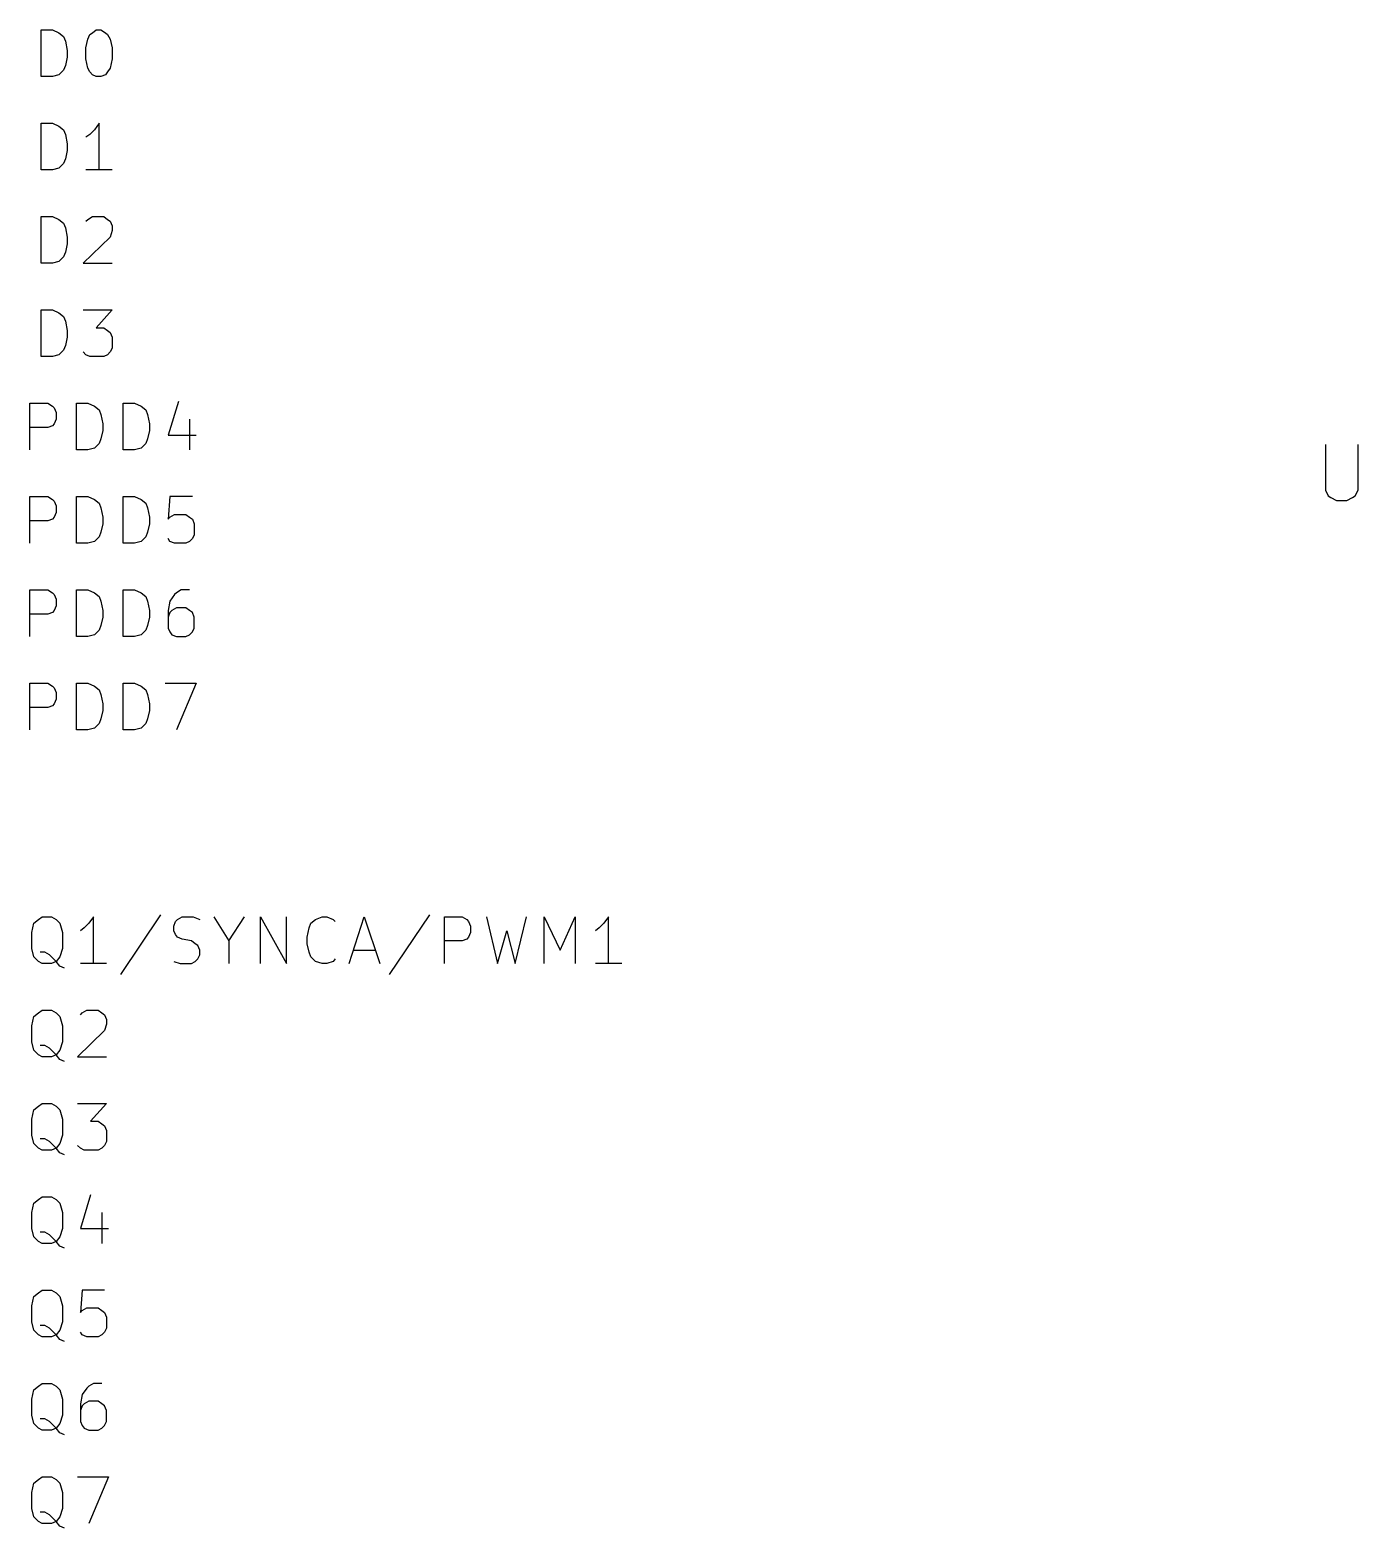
# Model space of a CAD drawing. Extents: x 4000 to 161350, y 4000 to 113000.
# Drawn here: x 68260 to 82490, y 60250 to 76300 of the extents above; entities that cross this region are included whole.
import ezdxf

# ---------------------------------------------------------------- set-up
doc = ezdxf.new("R2010")
doc.units = 0
doc.layers.add('CYAN', color=4, linetype='CONTINUOUS')

msp = doc.modelspace()

# ---------------------------------------------------------------- linework, layer by layer
at = {"layer": 'CYAN'}
for p, q in [((68380, 75800), (68380, 76300)), ((68380, 76300), (68500, 76300)), ((68500, 76300), (68570, 76270)), ((68570, 76270), (68620, 76230)), ((68880, 76200), (68900, 76250)), ((68900, 76250), (68930, 76270)), ((68930, 76270), (68970, 76300)), ((68970, 76300), (69020, 76300)), ((69020, 76300), (69070, 76270)), ((69070, 76270), (69090, 76250)), ((69090, 76250), (69120, 76200)), ((68620, 76230), (68640, 76180)), ((68640, 76180), (68660, 76080)), ((68660, 76080), (68660, 76010)), ((68860, 76110), (68880, 76200)), ((68860, 75990), (68860, 76110)), ((69120, 76200), (69140, 76110)), ((69140, 76110), (69140, 75990)), ((68640, 75920), (68620, 75870)), ((68660, 76010), (68640, 75920)), ((68880, 75890), (68860, 75990)), ((69140, 75990), (69120, 75890)), ((68500, 75800), (68380, 75800)), ((68570, 75820), (68500, 75800)), ((68620, 75870), (68570, 75820)), ((68900, 75850), (68880, 75890)), ((68930, 75820), (68900, 75850)), ((68970, 75800), (68930, 75820)), ((69020, 75800), (68970, 75800)), ((69070, 75820), (69020, 75800)), ((69090, 75850), (69070, 75820)), ((69120, 75890), (69090, 75850)), ((68380, 74800), (68380, 75300)), ((68380, 75300), (68500, 75300)), ((68500, 75300), (68570, 75270)), ((69000, 75300), (68950, 75230)), ((69000, 74800), (69000, 75300)), ((68570, 75270), (68620, 75230)), ((68620, 75230), (68640, 75180)), ((68640, 75180), (68660, 75080)), ((68900, 75180), (68860, 75150)), ((68950, 75230), (68900, 75180)), ((68660, 75010), (68640, 74920)), ((68660, 75080), (68660, 75010)), ((68500, 74800), (68380, 74800)), ((68570, 74820), (68500, 74800)), ((68620, 74870), (68570, 74820)), ((68640, 74920), (68620, 74870)), ((69140, 74800), (68860, 74800)), ((68380, 73800), (68380, 74300)), ((68380, 74300), (68500, 74300)), ((68500, 74300), (68570, 74270)), ((68570, 74270), (68620, 74230)), ((68620, 74230), (68640, 74180)), ((68640, 74180), (68660, 74080)), ((68860, 74250), (68880, 74270)), ((68880, 74270), (68930, 74300)), ((68930, 74300), (69050, 74300)), ((69050, 74300), (69090, 74270)), ((69090, 74270), (69120, 74250)), ((69120, 74250), (69140, 74200)), ((69140, 74200), (69140, 74150)), ((68660, 74010), (68640, 73920)), ((68660, 74080), (68660, 74010)), ((69120, 74080), (68830, 73800)), ((69140, 74150), (69120, 74080)), ((68620, 73870), (68570, 73820)), ((68640, 73920), (68620, 73870)), ((68500, 73800), (68380, 73800)), ((68570, 73820), (68500, 73800)), ((68830, 73800), (69140, 73800)), ((68380, 72800), (68380, 73300)), ((68380, 73300), (68500, 73300)), ((68500, 73300), (68570, 73270)), ((68570, 73270), (68620, 73230)), ((68620, 73230), (68640, 73180)), ((68830, 73300), (69140, 73300)), ((69140, 73300), (68970, 73110)), ((68640, 73180), (68660, 73080)), ((68660, 73080), (68660, 73010)), ((68970, 73110), (69050, 73110)), ((69050, 73110), (69090, 73080)), ((69090, 73080), (69120, 73060)), ((69120, 73060), (69140, 73010)), ((68620, 72870), (68570, 72820)), ((68640, 72920), (68620, 72870)), ((68660, 73010), (68640, 72920)), ((69140, 72890), (69120, 72850)), ((69140, 73010), (69140, 72890)), ((68500, 72800), (68380, 72800)), ((68570, 72820), (68500, 72800)), ((68860, 72820), (68830, 72850)), ((68900, 72800), (68860, 72820)), ((69050, 72800), (68900, 72800)), ((69090, 72820), (69050, 72800)), ((69120, 72850), (69090, 72820)), ((68260, 71800), (68260, 72300)), ((68260, 72300), (68450, 72300)), ((68450, 72300), (68500, 72270)), ((68500, 72270), (68520, 72250)), ((68520, 72250), (68540, 72200)), ((68760, 71800), (68760, 72300)), ((68760, 72300), (68880, 72300)), ((68880, 72300), (68950, 72270)), ((68950, 72270), (69000, 72230)), ((69000, 72230), (69020, 72180)), ((69260, 71800), (69260, 72300)), ((69260, 72300), (69380, 72300)), ((69380, 72300), (69450, 72270)), ((69450, 72270), (69500, 72230)), ((69500, 72230), (69520, 72180)), ((69850, 72320), (69740, 71960)), ((68520, 72080), (68500, 72060)), ((68540, 72130), (68520, 72080)), ((68540, 72200), (68540, 72130)), ((69020, 72180), (69040, 72080)), ((69040, 72080), (69040, 72010)), ((69520, 72180), (69540, 72080)), ((69540, 72080), (69540, 72010)), ((69970, 72130), (69970, 71800)), ((68450, 72040), (68260, 72040)), ((68500, 72060), (68450, 72040)), ((69020, 71920), (69000, 71870)), ((69040, 72010), (69020, 71920)), ((69520, 71920), (69500, 71870)), ((69540, 72010), (69520, 71920)), ((69740, 71960), (70040, 71960)), ((68880, 71800), (68760, 71800)), ((68950, 71820), (68880, 71800)), ((69000, 71870), (68950, 71820)), ((69380, 71800), (69260, 71800)), ((69450, 71820), (69380, 71800)), ((69500, 71870), (69450, 71820)), ((82140, 71860), (82140, 71370)), ((82490, 71370), (82490, 71860)), ((68260, 70800), (68260, 71300)), ((68260, 71300), (68450, 71300)), ((68450, 71300), (68500, 71270)), ((68500, 71270), (68520, 71250)), ((68760, 70800), (68760, 71300)), ((68760, 71300), (68880, 71300)), ((68880, 71300), (68950, 71270)), ((68950, 71270), (69000, 71230)), ((69260, 70800), (69260, 71300)), ((69260, 71300), (69380, 71300)), ((69380, 71300), (69450, 71270)), ((69450, 71270), (69500, 71230)), ((69760, 71300), (69740, 71060)), ((70000, 71300), (69760, 71300)), ((82140, 71370), (82170, 71310)), ((82170, 71310), (82200, 71290)), ((82200, 71290), (82260, 71260)), ((82370, 71260), (82430, 71290)), ((82430, 71290), (82460, 71310)), ((82460, 71310), (82490, 71370)), ((68520, 71250), (68540, 71200)), ((68540, 71130), (68520, 71080)), ((68540, 71200), (68540, 71130)), ((69000, 71230), (69020, 71180)), ((69020, 71180), (69040, 71080)), ((69500, 71230), (69520, 71180)), ((69520, 71180), (69540, 71080)), ((69760, 71080), (69810, 71110)), ((69810, 71110), (69930, 71110)), ((69930, 71110), (69970, 71080)), ((82260, 71260), (82370, 71260)), ((68450, 71040), (68260, 71040)), ((68500, 71060), (68450, 71040)), ((68520, 71080), (68500, 71060)), ((69040, 71010), (69020, 70920)), ((69040, 71080), (69040, 71010)), ((69540, 71010), (69520, 70920)), ((69540, 71080), (69540, 71010)), ((69740, 71060), (69760, 71080)), ((69970, 71080), (70000, 71060)), ((70000, 71060), (70020, 71010)), ((70020, 71010), (70020, 70890)), ((68880, 70800), (68760, 70800)), ((68950, 70820), (68880, 70800)), ((69000, 70870), (68950, 70820)), ((69020, 70920), (69000, 70870)), ((69380, 70800), (69260, 70800)), ((69450, 70820), (69380, 70800)), ((69500, 70870), (69450, 70820)), ((69520, 70920), (69500, 70870)), ((69760, 70820), (69740, 70850)), ((69810, 70800), (69760, 70820)), ((69930, 70800), (69810, 70800)), ((69970, 70820), (69930, 70800)), ((70000, 70850), (69970, 70820)), ((70020, 70890), (70000, 70850)), ((68260, 69800), (68260, 70300)), ((68260, 70300), (68450, 70300)), ((68450, 70300), (68500, 70270)), ((68760, 69800), (68760, 70300)), ((68760, 70300), (68880, 70300)), ((68880, 70300), (68950, 70270)), ((69260, 69800), (69260, 70300)), ((69260, 70300), (69380, 70300)), ((69380, 70300), (69450, 70270)), ((69880, 70300), (69830, 70270)), ((69970, 70300), (69880, 70300)), ((68500, 70270), (68520, 70250)), ((68520, 70250), (68540, 70200)), ((68540, 70200), (68540, 70130)), ((68950, 70270), (69000, 70230)), ((69000, 70230), (69020, 70180)), ((69020, 70180), (69040, 70080)), ((69450, 70270), (69500, 70230)), ((69500, 70230), (69520, 70180)), ((69520, 70180), (69540, 70080)), ((69760, 70180), (69740, 70080)), ((69810, 70250), (69760, 70180)), ((69830, 70270), (69810, 70250)), ((68450, 70040), (68260, 70040)), ((68500, 70060), (68450, 70040)), ((68520, 70080), (68500, 70060)), ((68540, 70130), (68520, 70080)), ((69040, 70010), (69020, 69920)), ((69040, 70080), (69040, 70010)), ((69540, 70010), (69520, 69920)), ((69540, 70080), (69540, 70010)), ((69740, 70080), (69740, 69890)), ((69760, 70060), (69740, 70010)), ((69780, 70080), (69760, 70060)), ((69830, 70110), (69780, 70080)), ((69930, 70110), (69830, 70110)), ((69970, 70080), (69930, 70110)), ((70000, 70060), (69970, 70080)), ((70020, 70010), (70000, 70060)), ((70020, 69890), (70020, 70010)), ((68950, 69820), (68880, 69800)), ((69000, 69870), (68950, 69820)), ((69020, 69920), (69000, 69870)), ((69450, 69820), (69380, 69800)), ((69500, 69870), (69450, 69820)), ((69520, 69920), (69500, 69870)), ((69740, 69890), (69760, 69850)), ((69760, 69850), (69780, 69820)), ((69780, 69820), (69830, 69800)), ((69930, 69800), (69970, 69820)), ((69970, 69820), (70000, 69850)), ((70000, 69850), (70020, 69890)), ((68880, 69800), (68760, 69800)), ((69380, 69800), (69260, 69800)), ((69830, 69800), (69930, 69800)), ((68260, 68800), (68260, 69300)), ((68260, 69300), (68450, 69300)), ((68450, 69300), (68500, 69270)), ((68500, 69270), (68520, 69250)), ((68520, 69250), (68540, 69200)), ((68540, 69200), (68540, 69130)), ((68760, 68800), (68760, 69300)), ((68760, 69300), (68880, 69300)), ((68880, 69300), (68950, 69270)), ((68950, 69270), (69000, 69230)), ((69000, 69230), (69020, 69180)), ((69020, 69180), (69040, 69080)), ((69260, 68800), (69260, 69300)), ((69260, 69300), (69380, 69300)), ((69380, 69300), (69450, 69270)), ((69450, 69270), (69500, 69230)), ((69500, 69230), (69520, 69180)), ((69520, 69180), (69540, 69080)), ((69710, 69300), (70040, 69300)), ((70040, 69300), (69830, 68800)), ((68450, 69040), (68260, 69040)), ((68500, 69060), (68450, 69040)), ((68520, 69080), (68500, 69060)), ((68540, 69130), (68520, 69080)), ((69040, 69080), (69040, 69010)), ((69540, 69080), (69540, 69010)), ((69000, 68870), (68950, 68820)), ((69020, 68920), (69000, 68870)), ((69040, 69010), (69020, 68920)), ((69500, 68870), (69450, 68820)), ((69520, 68920), (69500, 68870)), ((69540, 69010), (69520, 68920)), ((68880, 68800), (68760, 68800)), ((68950, 68820), (68880, 68800)), ((69380, 68800), (69260, 68800)), ((69450, 68820), (69380, 68800)), ((68300, 66730), (68350, 66770)), ((68350, 66770), (68390, 66800)), ((68390, 66800), (68490, 66800)), ((68490, 66800), (68540, 66770)), ((68540, 66770), (68580, 66730)), ((68940, 66800), (68890, 66730)), ((68940, 66300), (68940, 66800)), ((69660, 66820), (69230, 66180)), ((69820, 66750), (69840, 66770)), ((69840, 66770), (69890, 66800)), ((69890, 66800), (70010, 66800)), ((70010, 66800), (70080, 66770)), ((70230, 66800), (70390, 66540)), ((70390, 66540), (70560, 66800)), ((70730, 66300), (70730, 66800)), ((70730, 66800), (71010, 66300)), ((71010, 66300), (71010, 66800)), ((71270, 66730), (71320, 66770)), ((71320, 66770), (71390, 66800)), ((71390, 66800), (71440, 66800)), ((71440, 66800), (71510, 66770)), ((71510, 66770), (71530, 66750)), ((71680, 66300), (71840, 66800)), ((71840, 66800), (72010, 66300)), ((72540, 66820), (72110, 66180)), ((72700, 66300), (72700, 66800)), ((72700, 66800), (72890, 66800)), ((72890, 66800), (72940, 66770)), ((72940, 66770), (72960, 66750)), ((73150, 66800), (73270, 66300)), ((73460, 66300), (73580, 66800)), ((73770, 66300), (73770, 66800)), ((73770, 66800), (73940, 66440)), ((73940, 66440), (74100, 66800)), ((74100, 66800), (74100, 66300)), ((74460, 66800), (74410, 66730)), ((74460, 66300), (74460, 66800)), ((68280, 66630), (68300, 66730)), ((68280, 66460), (68280, 66630)), ((68580, 66730), (68610, 66630)), ((68610, 66630), (68610, 66460)), ((68840, 66680), (68800, 66650)), ((68890, 66730), (68840, 66680)), ((69800, 66700), (69820, 66750)), ((69800, 66650), (69800, 66700)), ((69820, 66610), (69800, 66650)), ((69840, 66580), (69820, 66610)), ((71230, 66580), (71250, 66680)), ((71250, 66680), (71270, 66730)), ((72960, 66750), (72980, 66700)), ((72980, 66630), (72960, 66580)), ((72980, 66700), (72980, 66630)), ((73270, 66300), (73370, 66650)), ((73370, 66650), (73460, 66300)), ((74360, 66680), (74320, 66650)), ((74410, 66730), (74360, 66680)), ((68300, 66370), (68280, 66460)), ((68610, 66460), (68580, 66370)), ((69890, 66560), (69840, 66580)), ((69990, 66540), (69890, 66560)), ((70030, 66510), (69990, 66540)), ((70060, 66490), (70030, 66510)), ((70080, 66440), (70060, 66490)), ((70390, 66540), (70390, 66300)), ((71230, 66510), (71230, 66580)), ((71250, 66420), (71230, 66510)), ((72890, 66540), (72700, 66540)), ((72940, 66560), (72890, 66540)), ((72960, 66580), (72940, 66560)), ((68350, 66320), (68300, 66370)), ((68390, 66300), (68350, 66320)), ((68420, 66420), (68370, 66420)), ((68490, 66300), (68390, 66300)), ((68470, 66390), (68420, 66420)), ((68540, 66320), (68470, 66390)), ((68540, 66320), (68490, 66300)), ((68580, 66370), (68540, 66320)), ((68580, 66270), (68540, 66320)), ((69080, 66300), (68800, 66300)), ((69800, 66320), (69870, 66300)), ((69870, 66300), (69990, 66300)), ((69990, 66300), (70030, 66320)), ((70030, 66320), (70060, 66350)), ((70060, 66350), (70080, 66390)), ((70080, 66390), (70080, 66440)), ((71270, 66370), (71250, 66420)), ((71320, 66320), (71270, 66370)), ((71390, 66300), (71320, 66320)), ((71440, 66300), (71390, 66300)), ((71510, 66320), (71440, 66300)), ((71530, 66350), (71510, 66320)), ((71730, 66440), (71960, 66440)), ((74600, 66300), (74320, 66300)), ((68630, 66250), (68580, 66270)), ((68280, 65630), (68300, 65730)), ((68300, 65730), (68350, 65770)), ((68350, 65770), (68390, 65800)), ((68390, 65800), (68490, 65800)), ((68490, 65800), (68540, 65770)), ((68540, 65770), (68580, 65730)), ((68580, 65730), (68610, 65630)), ((68800, 65750), (68820, 65770)), ((68820, 65770), (68870, 65800)), ((68870, 65800), (68990, 65800)), ((68990, 65800), (69030, 65770)), ((69030, 65770), (69060, 65750)), ((69060, 65750), (69080, 65700)), ((69080, 65650), (69060, 65580)), ((69080, 65700), (69080, 65650)), ((68280, 65460), (68280, 65630)), ((68610, 65630), (68610, 65460)), ((69060, 65580), (68770, 65300)), ((68300, 65370), (68280, 65460)), ((68350, 65320), (68300, 65370)), ((68420, 65420), (68370, 65420)), ((68470, 65390), (68420, 65420)), ((68540, 65320), (68470, 65390)), ((68580, 65370), (68540, 65320)), ((68610, 65460), (68580, 65370)), ((68390, 65300), (68350, 65320)), ((68490, 65300), (68390, 65300)), ((68540, 65320), (68490, 65300)), ((68580, 65270), (68540, 65320)), ((68630, 65250), (68580, 65270)), ((68770, 65300), (69080, 65300)), ((68280, 64630), (68300, 64730)), ((68300, 64730), (68350, 64770)), ((68350, 64770), (68390, 64800)), ((68390, 64800), (68490, 64800)), ((68490, 64800), (68540, 64770)), ((68540, 64770), (68580, 64730)), ((68580, 64730), (68610, 64630)), ((68770, 64800), (69080, 64800)), ((69080, 64800), (68910, 64610)), ((68280, 64460), (68280, 64630)), ((68610, 64630), (68610, 64460)), ((68910, 64610), (68990, 64610)), ((68990, 64610), (69030, 64580)), ((69030, 64580), (69060, 64560)), ((69060, 64560), (69080, 64510)), ((68300, 64370), (68280, 64460)), ((68350, 64320), (68300, 64370)), ((68420, 64420), (68370, 64420)), ((68470, 64390), (68420, 64420)), ((68540, 64320), (68470, 64390)), ((68580, 64370), (68540, 64320)), ((68610, 64460), (68580, 64370)), ((69080, 64390), (69060, 64350)), ((69080, 64510), (69080, 64390)), ((68390, 64300), (68350, 64320)), ((68490, 64300), (68390, 64300)), ((68540, 64320), (68490, 64300)), ((68580, 64270), (68540, 64320)), ((68630, 64250), (68580, 64270)), ((68800, 64320), (68770, 64350)), ((68840, 64300), (68800, 64320)), ((68990, 64300), (68840, 64300)), ((69030, 64320), (68990, 64300)), ((69060, 64350), (69030, 64320)), ((68280, 63630), (68300, 63730)), ((68300, 63730), (68350, 63770)), ((68350, 63770), (68390, 63800)), ((68390, 63800), (68490, 63800)), ((68490, 63800), (68540, 63770)), ((68540, 63770), (68580, 63730)), ((68580, 63730), (68610, 63630)), ((68910, 63820), (68800, 63460)), ((68280, 63460), (68280, 63630)), ((68610, 63630), (68610, 63460)), ((69030, 63630), (69030, 63300)), ((68300, 63370), (68280, 63460)), ((68420, 63420), (68370, 63420)), ((68470, 63390), (68420, 63420)), ((68610, 63460), (68580, 63370)), ((68800, 63460), (69100, 63460)), ((68350, 63320), (68300, 63370)), ((68390, 63300), (68350, 63320)), ((68490, 63300), (68390, 63300)), ((68540, 63320), (68470, 63390)), ((68540, 63320), (68490, 63300)), ((68580, 63370), (68540, 63320)), ((68580, 63270), (68540, 63320)), ((68630, 63250), (68580, 63270)), ((68300, 62730), (68350, 62770)), ((68350, 62770), (68390, 62800)), ((68390, 62800), (68490, 62800)), ((68490, 62800), (68540, 62770)), ((68540, 62770), (68580, 62730)), ((68820, 62800), (68800, 62560)), ((69060, 62800), (68820, 62800)), ((68280, 62630), (68300, 62730)), ((68280, 62460), (68280, 62630)), ((68580, 62730), (68610, 62630)), ((68610, 62630), (68610, 62460)), ((68820, 62580), (68870, 62610)), ((68870, 62610), (68990, 62610)), ((68990, 62610), (69030, 62580)), ((68300, 62370), (68280, 62460)), ((68610, 62460), (68580, 62370)), ((68800, 62560), (68820, 62580)), ((69030, 62580), (69060, 62560)), ((69060, 62560), (69080, 62510)), ((69080, 62510), (69080, 62390)), ((68350, 62320), (68300, 62370)), ((68390, 62300), (68350, 62320)), ((68420, 62420), (68370, 62420)), ((68490, 62300), (68390, 62300)), ((68470, 62390), (68420, 62420)), ((68540, 62320), (68470, 62390)), ((68540, 62320), (68490, 62300)), ((68580, 62370), (68540, 62320)), ((68580, 62270), (68540, 62320)), ((68820, 62320), (68800, 62350)), ((68870, 62300), (68820, 62320)), ((68990, 62300), (68870, 62300)), ((69030, 62320), (68990, 62300)), ((69060, 62350), (69030, 62320)), ((69080, 62390), (69060, 62350)), ((68630, 62250), (68580, 62270)), ((68350, 61770), (68390, 61800)), ((68390, 61800), (68490, 61800)), ((68490, 61800), (68540, 61770)), ((68940, 61800), (68890, 61770)), ((69030, 61800), (68940, 61800)), ((68280, 61630), (68300, 61730)), ((68300, 61730), (68350, 61770)), ((68540, 61770), (68580, 61730)), ((68580, 61730), (68610, 61630)), ((68820, 61680), (68800, 61580)), ((68870, 61750), (68820, 61680)), ((68890, 61770), (68870, 61750)), ((68280, 61460), (68280, 61630)), ((68610, 61630), (68610, 61460)), ((68800, 61580), (68800, 61390)), ((68820, 61560), (68800, 61510)), ((68840, 61580), (68820, 61560)), ((68890, 61610), (68840, 61580)), ((68990, 61610), (68890, 61610)), ((69030, 61580), (68990, 61610)), ((69060, 61560), (69030, 61580)), ((69080, 61510), (69060, 61560)), ((69080, 61390), (69080, 61510)), ((68300, 61370), (68280, 61460)), ((68350, 61320), (68300, 61370)), ((68390, 61300), (68350, 61320)), ((68420, 61420), (68370, 61420)), ((68470, 61390), (68420, 61420)), ((68540, 61320), (68470, 61390)), ((68540, 61320), (68490, 61300)), ((68580, 61370), (68540, 61320)), ((68580, 61270), (68540, 61320)), ((68610, 61460), (68580, 61370)), ((68800, 61390), (68820, 61350)), ((68820, 61350), (68840, 61320)), ((68840, 61320), (68890, 61300)), ((68990, 61300), (69030, 61320)), ((69030, 61320), (69060, 61350)), ((69060, 61350), (69080, 61390)), ((68490, 61300), (68390, 61300)), ((68630, 61250), (68580, 61270)), ((68890, 61300), (68990, 61300)), ((68280, 60630), (68300, 60730)), ((68300, 60730), (68350, 60770)), ((68350, 60770), (68390, 60800)), ((68390, 60800), (68490, 60800)), ((68490, 60800), (68540, 60770)), ((68540, 60770), (68580, 60730)), ((68580, 60730), (68610, 60630)), ((68770, 60800), (69100, 60800)), ((69100, 60800), (68890, 60300)), ((68280, 60460), (68280, 60630)), ((68610, 60630), (68610, 60460)), ((68300, 60370), (68280, 60460)), ((68350, 60320), (68300, 60370)), ((68420, 60420), (68370, 60420)), ((68470, 60390), (68420, 60420)), ((68540, 60320), (68470, 60390)), ((68580, 60370), (68540, 60320)), ((68610, 60460), (68580, 60370)), ((68390, 60300), (68350, 60320)), ((68490, 60300), (68390, 60300)), ((68540, 60320), (68490, 60300)), ((68580, 60270), (68540, 60320)), ((68630, 60250), (68580, 60270))]:
    msp.add_line(p, q, dxfattribs=at)

doc.saveas('drawing.dxf')
